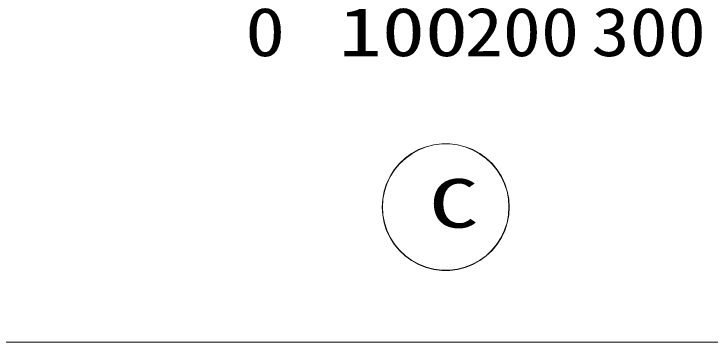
# Model space of a CAD drawing. Units: millimetres on the paper. Extents: x -305 to 305, y -152 to 152.
# Drawn here: x -132.49 to -105.04, y 22.86 to 35.81 of the extents above; entities that cross this region are included whole.
import ezdxf
from ezdxf.enums import TextEntityAlignment as Align

# ---------------------------------------------------------------- set-up
doc = ezdxf.new("R2010")
doc.units = ezdxf.units.MM
doc.layers.add('0-0_PV', color=7, linetype='Continuous', lineweight=9)
doc.styles.add('ＭＳ ゴシック', font='')
doc.styles.get('ＭＳ ゴシック').set_extended_font_data('MS Gothic')

msp = doc.modelspace()

# ---------------------------------------------------------------- linework, layer by layer
at = {"layer": '0-0_PV'}
for p, q in [((-116.418, 30.487), (-116.445, 30.487)), ((-115.305, 30.687), (-115.62, 30.687)), ((-114.481, 30.487), (-114.508, 30.487)), ((-116.809, 30.287), (-116.826, 30.287)), ((-114.1, 30.287), (-114.117, 30.287)), ((-117.077, 30.087), (-117.092, 30.087)), ((-113.834, 30.087), (-113.848, 30.087)), ((-117.454, 29.687), (-117.466, 29.687)), ((-117.288, 29.887), (-117.301, 29.887)), ((-113.624, 29.887), (-113.637, 29.887)), ((-113.459, 29.687), (-113.472, 29.687)), ((-117.587, 29.487), (-117.599, 29.487)), ((-113.327, 29.487), (-113.339, 29.487)), ((-117.697, 29.287), (-117.708, 29.287)), ((-113.217, 29.287), (-113.228, 29.287)), ((-117.854, 28.887), (-117.864, 28.887)), ((-117.789, 29.087), (-117.799, 29.087)), ((-113.126, 29.087), (-113.137, 29.087)), ((-113.061, 28.887), (-113.072, 28.887)), ((-117.902, 28.687), (-117.912, 28.687)), ((-113.013, 28.687), (-113.023, 28.687)), ((-117.951, 28.287), (-117.961, 28.287)), ((-117.939, 28.487), (-117.949, 28.487)), ((-112.977, 28.487), (-112.987, 28.487)), ((-112.964, 28.287), (-112.974, 28.287)), ((-117.958, 28.187), (-117.968, 28.187)), ((-112.958, 28.187), (-112.968, 28.187)), ((-117.945, 27.987), (-117.955, 27.987)), ((-117.921, 27.787), (-117.932, 27.787)), ((-112.994, 27.787), (-113.004, 27.787)), ((-112.97, 27.987), (-112.98, 27.987)), ((-117.883, 27.587), (-117.893, 27.587)), ((-113.032, 27.587), (-113.042, 27.587)), ((-117.821, 27.387), (-117.832, 27.387)), ((-117.744, 27.187), (-117.755, 27.187)), ((-113.17, 27.187), (-113.181, 27.187)), ((-113.094, 27.387), (-113.104, 27.387)), ((-117.65, 26.987), (-117.661, 26.987)), ((-113.264, 26.987), (-113.275, 26.987)), ((-117.523, 26.787), (-117.535, 26.787)), ((-113.39, 26.787), (-113.402, 26.787)), ((-117.371, 26.587), (-117.384, 26.587)), ((-117.183, 26.387), (-117.198, 26.387)), ((-113.727, 26.387), (-113.742, 26.387)), ((-113.542, 26.587), (-113.555, 26.587)), ((-116.946, 26.187), (-116.963, 26.187)), ((-113.962, 26.187), (-113.979, 26.187)), ((-116.63, 25.987), (-116.65, 25.987)), ((-114.275, 25.987), (-114.296, 25.987)), ((-116.128, 25.787), (-116.168, 25.787)), ((-114.757, 25.787), (-114.798, 25.787)), ((-262.482, 22.855), (-17.482, 22.855))]:
    msp.add_line(p, q, dxfattribs=at)
for points in [[(-112.958, 28.187), (-112.977, 28.501), (-113.036, 28.81), (-113.134, 29.109), (-113.268, 29.394), (-113.436, 29.659), (-113.637, 29.902), (-113.866, 30.117), (-114.12, 30.302), (-114.396, 30.454), (-114.689, 30.569), (-114.993, 30.648), (-115.305, 30.687), (-115.62, 30.687), (-115.932, 30.648), (-116.237, 30.569), (-116.529, 30.454), (-116.805, 30.302), (-117.059, 30.117), (-117.289, 29.902), (-117.489, 29.659), (-117.658, 29.394), (-117.792, 29.109), (-117.889, 28.81), (-117.948, 28.501), (-117.968, 28.187), (-117.958, 28.187), (-117.938, 28.5), (-117.879, 28.808), (-117.783, 29.106), (-117.649, 29.389), (-117.481, 29.654), (-117.282, 29.895), (-117.053, 30.109), (-116.8, 30.294), (-116.525, 30.445), (-116.234, 30.56), (-115.93, 30.638), (-115.619, 30.677), (-115.306, 30.677)], [(-115.306, 30.677), (-114.995, 30.638), (-114.692, 30.56), (-114.4, 30.445), (-114.126, 30.294), (-113.872, 30.109), (-113.644, 29.895), (-113.444, 29.654), (-113.276, 29.389), (-113.143, 29.106), (-113.046, 28.808), (-112.987, 28.5), (-112.968, 28.187), (-112.958, 28.187)], [(-117.968, 28.187), (-117.948, 27.873), (-117.889, 27.564), (-117.792, 27.265), (-117.658, 26.98), (-117.489, 26.715), (-117.289, 26.472), (-117.059, 26.257), (-116.805, 26.072), (-116.529, 25.92), (-116.237, 25.805), (-115.932, 25.726), (-115.62, 25.687), (-115.305, 25.687), (-114.993, 25.726), (-114.689, 25.805), (-114.396, 25.92), (-114.12, 26.072), (-113.866, 26.257), (-113.637, 26.472), (-113.436, 26.715), (-113.268, 26.98), (-113.134, 27.265), (-113.036, 27.564), (-112.977, 27.873), (-112.958, 28.187), (-112.968, 28.187), (-112.987, 27.874), (-113.046, 27.567), (-113.143, 27.269), (-113.276, 26.985), (-113.444, 26.721), (-113.644, 26.479), (-113.872, 26.265), (-114.126, 26.08), (-114.4, 25.93), (-114.692, 25.814), (-114.995, 25.736), (-115.306, 25.697), (-115.619, 25.697)], [(-115.619, 25.697), (-115.93, 25.736), (-116.234, 25.814), (-116.525, 25.93), (-116.8, 26.08), (-117.053, 26.265), (-117.282, 26.479), (-117.481, 26.721), (-117.649, 26.985), (-117.783, 27.269), (-117.879, 27.567), (-117.938, 27.874), (-117.958, 28.187), (-117.968, 28.187)]]:
    msp.add_lwpolyline(points, dxfattribs=at)

# ---------------------------------------------------------------- texts
at = {"layer": '0-0_PV', "style": 'ＭＳ ゴシック'}
for s, width, p in [('0', 1.2, (-123.363, 33.567)), ('100', 1.3, (-119.677, 33.567)), ('200', 1.15, (-114.713, 33.567)), ('300', 1.15, (-109.713, 33.567)), ('C', 1.5, (-116.129, 26.796))]:
    msp.add_text(s, height=1.921, dxfattribs=dict(at, width=width)).set_placement(p, align=Align.BOTTOM_LEFT)

doc.saveas('drawing.dxf')
